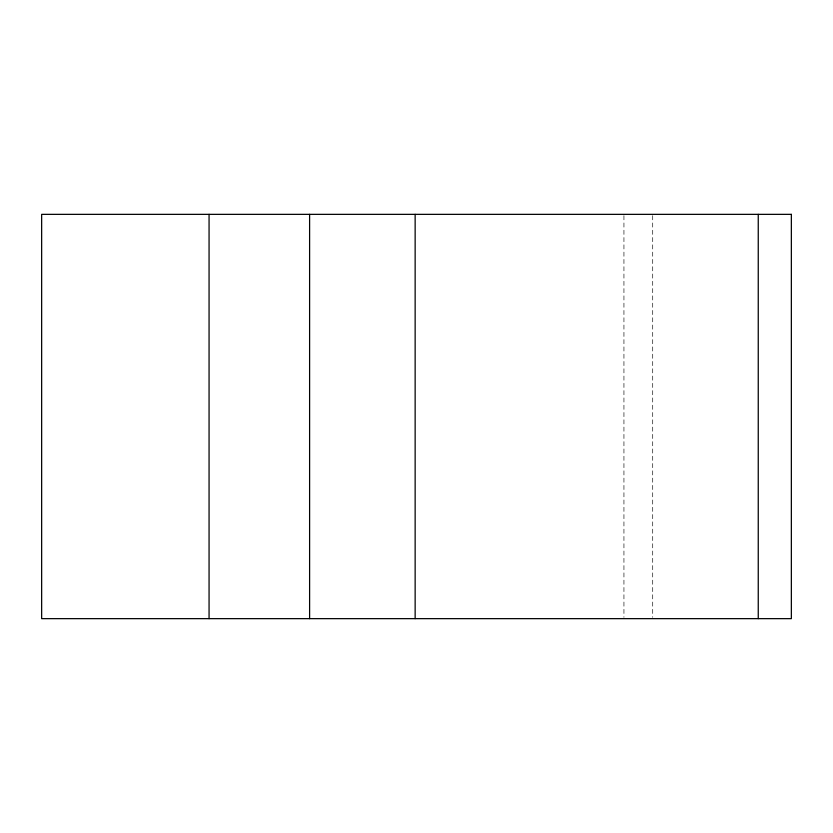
<?xml version="1.0" encoding="UTF-8"?>
<svg xmlns="http://www.w3.org/2000/svg" width="833" height="833" viewBox="0 0 833 833"><rect width="100%" height="100%" fill="white"/><g stroke="black" fill="none" stroke-linecap="round" stroke-linejoin="round"><path stroke-width="0.62" stroke-dasharray="4.17 3.12" d="M652.708 215.653L652.708 617.347M623.938 215.653L623.938 617.347"/><path stroke-width="1.25" d="M758.249 214.352L758.249 618.648M415.146 214.352L415.146 618.648M309.605 214.352L309.605 618.648M209.062 214.352L209.062 618.648M791.35 214.352L41.65 214.352L41.65 618.648L791.35 618.648L791.35 214.352"/></g></svg>
